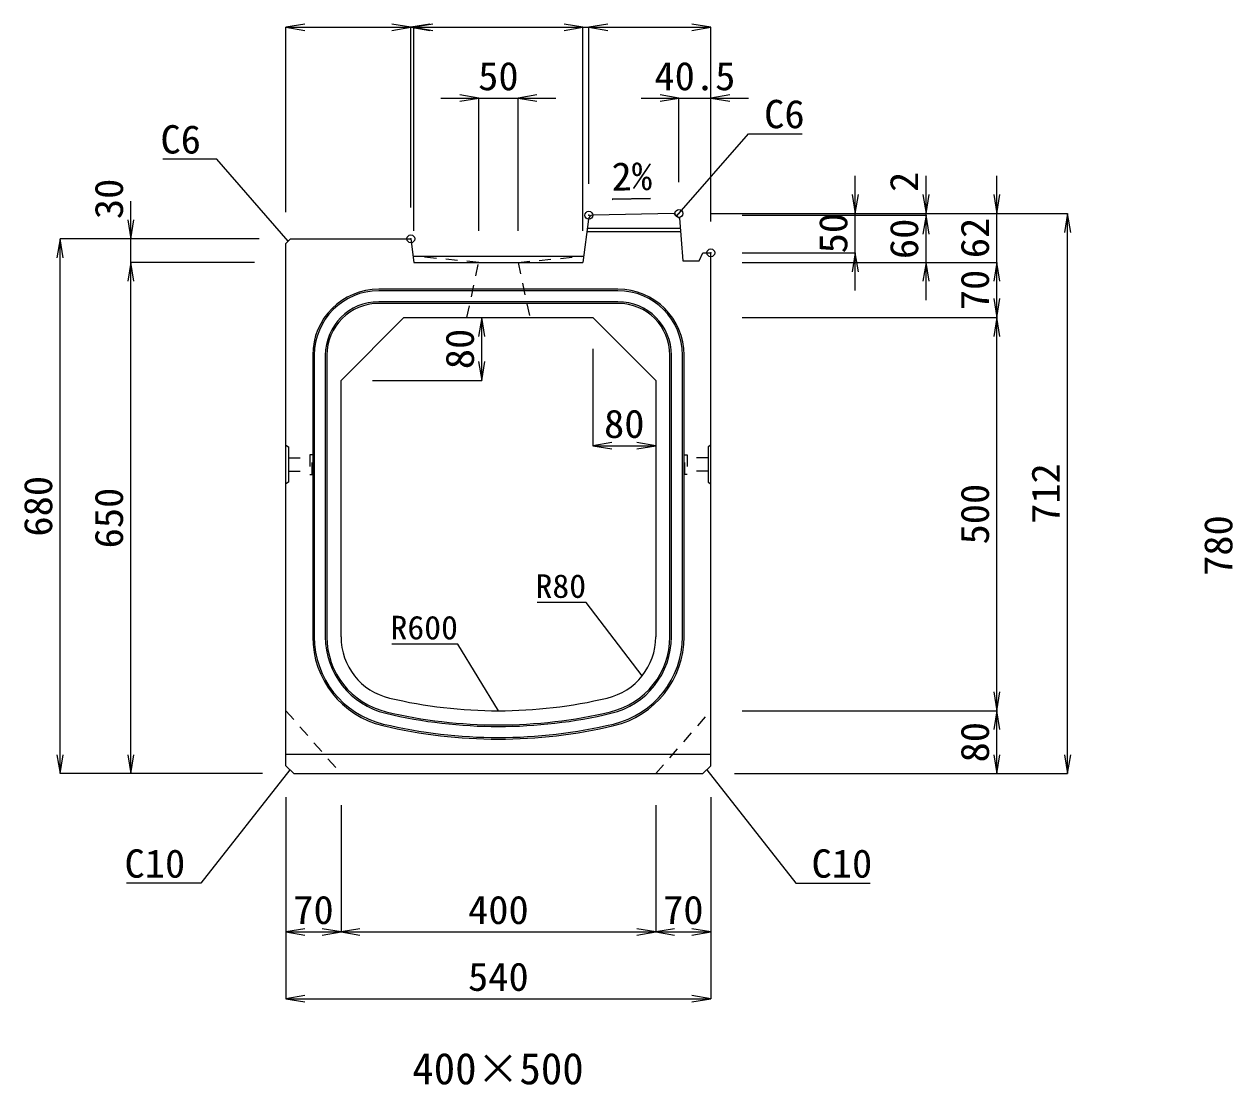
# Model space of a CAD drawing. Units: millimetres at full size, sheet at 1:20. Extents: x -1267 to 18002, y -8037 to 7143.
# Drawn here: x 11332 to 12868, y 2333 to 3681 of the extents above; entities that cross this region are included whole.
import ezdxf
from ezdxf.enums import TextEntityAlignment as Align

# ---------------------------------------------------------------- set-up
doc = ezdxf.new("R2010")
doc.units = ezdxf.units.MM
doc.header["$LTSCALE"] = 20
doc.header["$PDMODE"] = 32
doc.header["$PDSIZE"] = 10
doc.linetypes.add('USER1', pattern=[1.35, 0.75, -0.6])
for name, color, linetype, lineweight in [('インサート', 3, 'USER1', 9), ('寸法線', 7, 'Continuous', 13), ('引出線', 4, 'Continuous', 13), ('排水孔', 30, 'USER1', 9), ('本体', 2, 'Continuous', 13), ('目地', 132, 'Continuous', 5)]:
    doc.layers.add(name, color=color, linetype=linetype, lineweight=lineweight)
doc.layers.add('作業エリア', color=11, linetype='Continuous')
doc.layers.add('文字', color=7, linetype='Continuous')
doc.styles.add('ＭＳ 明朝', font='')
doc.styles.get('ＭＳ 明朝').set_extended_font_data('MS Mincho')

# ---------------------------------------------------------------- blocks, each defined once
blk = doc.blocks.new('open_arrow')
at = {"color": 0, "linetype": 'Continuous', "lineweight": -2}
blk.add_lwpolyline([(7.5, 1.25), (0, 0), (7.5, -1.25)], dxfattribs=at)

msp = doc.modelspace()

# ---------------------------------------------------------------- linework, layer by layer
at = {"layer": 'インサート'}
for p, q in [((11667.64, 3129.66), (11694.64, 3129.66)), ((11667.64, 3129.66), (11667.64, 3112.66)), ((11697.64, 3133.66), (11694.64, 3133.66)), ((11694.64, 3133.66), (11694.64, 3108.66)), ((11697.64, 3108.66), (11697.64, 3133.66)), ((12171.24, 3133.66), (12174.24, 3133.66)), ((12171.24, 3108.66), (12171.24, 3133.66)), ((12174.24, 3133.66), (12174.24, 3108.66)), ((12201.24, 3129.66), (12174.24, 3129.66)), ((12201.24, 3129.66), (12201.24, 3112.66)), ((11667.64, 3112.66), (11694.64, 3112.66)), ((11694.64, 3108.66), (11697.64, 3108.66)), ((12174.24, 3108.66), (12171.24, 3108.66)), ((12201.24, 3112.66), (12174.24, 3112.66))]:
    msp.add_line(p, q, dxfattribs=at)
at = {"layer": '作業エリア'}
for p in [(12049.44, 3438.16), (12163.94, 3440.38), (11823.19, 3408.16), (12204.44, 3390.38)]:
    msp.add_point(p, dxfattribs=at)
at = {"layer": '寸法線'}
for p, q in [((11664.44, 3677.12), (11871.19, 3677.12)), ((11664.44, 3442.16), (11664.44, 3677.12)), ((11775.19, 3677.12), (11874.94, 3677.12)), ((11823.19, 3448.16), (11823.19, 3677.12)), ((11823.19, 3448.16), (11823.19, 3677.12)), ((11826.94, 3418.16), (11826.94, 3677.12)), ((11826.94, 3677.12), (12041.94, 3677.12)), ((11826.94, 3418.16), (11826.94, 3677.12)), ((11993.94, 3677.12), (12097.44, 3677.12)), ((12041.94, 3418.16), (12041.94, 3677.12)), ((12041.94, 3418.16), (12041.94, 3677.12)), ((12049.44, 3478.16), (12049.44, 3677.12)), ((12049.44, 3677.12), (12204.44, 3677.12)), ((12049.44, 3478.16), (12049.44, 3677.12)), ((12204.44, 3430.38), (12204.44, 3677.12)), ((11861.44, 3587.12), (12007.44, 3587.12)), ((11909.44, 3418.16), (11909.44, 3587.12)), ((11959.44, 3418.16), (11959.44, 3587.12)), ((12115.94, 3587.12), (12252.44, 3587.12)), ((12163.94, 3480.38), (12163.94, 3587.12)), ((12204.44, 3430.38), (12204.44, 3587.12)), ((12387.95, 3342.38), (12387.95, 3488.38)), ((12477.95, 3390.16), (12477.95, 3488.38)), ((12567.95, 3330.16), (12567.95, 3488.38)), ((11467.31, 3330.16), (11467.31, 3456.16)), ((12203.94, 3440.38), (12387.95, 3440.38)), ((12244.44, 3440.38), (12567.95, 3440.38)), ((12244.44, 3440.38), (12477.95, 3440.38)), ((12244.44, 3440.38), (12657.95, 3440.38)), ((12244.44, 3438.16), (12477.95, 3438.16)), ((12244.44, 3438.16), (12477.95, 3438.16)), ((12477.95, 3330.16), (12477.95, 3438.16)), ((12657.95, 2728.16), (12657.95, 3440.38)), ((11377.31, 2728.16), (11377.31, 3408.16)), ((11630.44, 3408.16), (11377.31, 3408.16)), ((11630.44, 3408.16), (11467.31, 3408.16)), ((12244.44, 3390.38), (12387.95, 3390.38)), ((11467.31, 2728.16), (11467.31, 3378.16)), ((11624.44, 3378.16), (11467.31, 3378.16)), ((11624.44, 3378.16), (11467.31, 3378.16)), ((12244.44, 3378.16), (12567.95, 3378.16)), ((12244.44, 3378.16), (12567.95, 3378.16)), ((12244.44, 3378.16), (12477.95, 3378.16)), ((12567.95, 3308.16), (12567.95, 3378.16)), ((11913.29, 3228.16), (11913.29, 3308.16)), ((12244.44, 3308.16), (12567.95, 3308.16)), ((12244.44, 3308.16), (12567.95, 3308.16)), ((12567.95, 2808.16), (12567.95, 3308.16)), ((12054.44, 3268.16), (12054.44, 3145.08)), ((11774.44, 3228.16), (11913.29, 3228.16)), ((12054.44, 3145.08), (12134.44, 3145.08)), ((12244.44, 2808.16), (12567.95, 2808.16)), ((12244.44, 2808.16), (12567.95, 2808.16)), ((12567.95, 2728.16), (12567.95, 2808.16)), ((11634.44, 2728.16), (11377.31, 2728.16)), ((11634.44, 2728.16), (11467.31, 2728.16)), ((12234.44, 2728.16), (12567.95, 2728.16)), ((12234.44, 2728.16), (12657.95, 2728.16)), ((11664.44, 2698.16), (11664.44, 2527.01)), ((11664.44, 2698.16), (11664.44, 2442.01)), ((12204.44, 2698.16), (12204.44, 2527.01)), ((12204.44, 2698.16), (12204.44, 2442.01)), ((11734.44, 2688.16), (11734.44, 2527.01)), ((11734.44, 2688.16), (11734.44, 2527.01)), ((12134.44, 2688.16), (12134.44, 2527.01)), ((12134.44, 2688.16), (12134.44, 2527.01)), ((11664.44, 2527.01), (11734.44, 2527.01)), ((11734.44, 2527.01), (12134.44, 2527.01)), ((12134.44, 2527.01), (12204.44, 2527.01)), ((11664.44, 2442.01), (12204.44, 2442.01))]:
    msp.add_line(p, q, dxfattribs=at)
at = {"layer": '引出線'}
for points in [[(12161.19, 3437.33), (12252.22, 3541.65), (12320.56, 3541.65)], [(11667.44, 3405.16), (11576.41, 3509.48), (11508.06, 3509.48)], [(12078.92, 3458.44), (12127.63, 3459.41), (12078.88, 3458.44)], [(12117.2, 2852.59), (12045.94, 2945.69), (11983.71, 2945.69)], [(11934.44, 2808.16), (11883.07, 2892.91), (11798.9, 2892.91)], [(11669.44, 2733.16), (11556.46, 2588.73), (11461.79, 2588.73)], [(12199.44, 2733.16), (12312.42, 2588.73), (12407.09, 2588.73)]]:
    msp.add_lwpolyline(points, dxfattribs=at)
at = {"layer": '排水孔'}
for p, q in [((11909.44, 3378.16), (11825.94, 3386.16)), ((11959.44, 3378.16), (12042.94, 3386.16)), ((11894.44, 3308.16), (11909.44, 3378.16)), ((11959.44, 3378.16), (11974.44, 3308.16))]:
    msp.add_line(p, q, dxfattribs=at)
at = {"layer": '本体', "lineweight": 20}
for p, q in [((12048.79, 3433.01), (12041.94, 3378.16)), ((11823.19, 3408.16), (11826.94, 3378.16))]:
    msp.add_line(p, q, dxfattribs=at)
at = {"layer": '本体'}
for p, q in [((12157.94, 3440.26), (12054.63, 3438.26)), ((12157.94, 3440.26), (12164.44, 3434.4)), ((12164.44, 3434.4), (12168.94, 3380.38)), ((11664.44, 3402.16), (11670.44, 3408.16)), ((11664.44, 2738.16), (11664.44, 3402.16)), ((11670.44, 3408.16), (11823.19, 3408.16)), ((12168.94, 3380.38), (12189.44, 3380.38)), ((12189.44, 3380.38), (12194.44, 3390.38)), ((12194.44, 3390.38), (12204.44, 3390.38)), ((12204.44, 2738.16), (12204.44, 3390.38)), ((11826.94, 3378.16), (12041.94, 3378.16)), ((11734.44, 3228.16), (11814.44, 3308.16)), ((11814.44, 3308.16), (12054.44, 3308.16)), ((12054.44, 3308.16), (12134.44, 3228.16)), ((11734.44, 2902.2), (11734.44, 3228.16)), ((12134.44, 3228.16), (12134.44, 2902.2)), ((11674.44, 2728.16), (11664.44, 2738.16)), ((12194.44, 2728.16), (12204.44, 2738.16)), ((11674.44, 2728.16), (12194.44, 2728.16))]:
    msp.add_line(p, q, dxfattribs=at)
at = {"layer": '本体', "lineweight": 9}
for p, q in [((11825.94, 3386.16), (12042.94, 3386.16)), ((11664.44, 3145.66), (11667.64, 3143.66)), ((11667.64, 3143.66), (11667.64, 3098.66)), ((12204.44, 3145.66), (12201.24, 3143.66)), ((12201.24, 3143.66), (12201.24, 3098.66)), ((11667.64, 3098.66), (11664.44, 3096.66)), ((12201.24, 3098.66), (12204.44, 3096.66)), ((11664.44, 2753.16), (12204.44, 2753.16))]:
    msp.add_line(p, q, dxfattribs=at)
at = {"layer": '本体', "linetype": 'USER1', "lineweight": 9}
for p, q in [((11664.44, 2808.16), (11734.44, 2728.16)), ((12134.44, 2728.16), (12204.44, 2808.16))]:
    msp.add_line(p, q, dxfattribs=at)
at = {"layer": '本体'}
for centre, radius, start, end in [((12054.75, 3432.27), 6, 91.10881, 172.87498), ((11814.44, 2902.2), 80, 180, 256.65764), ((12054.44, 2902.2), 80, 283.34236, 0), ((11934.44, 3408.16), 600, 256.65764, 283.34236)]:
    msp.add_arc(centre, radius, start, end, dxfattribs=at)
at = {"layer": '目地'}
for p, q in [((12165.87, 3417.16), (12046.81, 3417.16)), ((12165.54, 3421.16), (12047.31, 3421.16)), ((12086.44, 3344.16), (11782.44, 3344.16)), ((12086.44, 3342.16), (11782.44, 3342.16)), ((12086.44, 3328.16), (11782.44, 3328.16)), ((12086.44, 3326.16), (11782.44, 3326.16)), ((11698.44, 3260.16), (11698.44, 2902.2)), ((11700.44, 3260.16), (11700.44, 2902.2)), ((11714.44, 3260.16), (11714.44, 2902.2)), ((11716.44, 3260.16), (11716.44, 2902.2)), ((12152.44, 2902.2), (12152.44, 3260.16)), ((12154.44, 2902.2), (12154.44, 3260.16)), ((12168.44, 2902.2), (12168.44, 3260.16)), ((12170.44, 2902.2), (12170.44, 3260.16))]:
    msp.add_line(p, q, dxfattribs=at)
for centre, radius, start, end in [((11782.44, 3260.16), 84, 90, 180), ((11782.44, 3260.16), 82, 90, 180), ((12086.44, 3260.16), 84, 0, 90), ((12086.44, 3260.16), 82, 0, 90), ((11782.44, 3260.16), 68, 90, 180), ((11782.44, 3260.16), 66, 90, 180), ((12086.44, 3260.16), 68, 0, 90), ((12086.44, 3260.16), 66, 0, 90), ((11814.44, 2902.2), 116, 180, 256.65764), ((11814.44, 2902.2), 114, 180, 256.65764), ((11814.44, 2902.2), 100, 180, 256.65764), ((11814.44, 2902.2), 98, 180, 256.65764), ((12054.44, 2902.2), 98, 283.34236, 0), ((12054.44, 2902.2), 100, 283.34236, 0), ((12054.44, 2902.2), 114, 283.34236, 0), ((12054.44, 2902.2), 116, 283.34236, 0), ((11934.44, 3408.16), 620, 256.65764, 283.34236), ((11934.44, 3408.16), 618, 256.65764, 283.34236), ((11934.44, 3408.16), 636, 256.65764, 283.34236), ((11934.44, 3408.16), 634, 256.65764, 283.34236)]:
    msp.add_arc(centre, radius, start, end, dxfattribs=at)

# ---------------------------------------------------------------- block references
at = {"layer": '寸法線', "xscale": 3.2, "yscale": 3.2}
for p in [(11664.44, 3677.12), (11823.19, 3677.12), (11826.94, 3677.12), (11826.94, 3677.12), (12049.44, 3677.12), (12049.44, 3677.12), (11959.44, 3587.12), (12204.44, 3587.12), (12054.44, 3145.08), (11664.44, 2527.01), (11734.44, 2527.01), (12134.44, 2527.01), (11664.44, 2442.01)]:
    msp.add_blockref('open_arrow', p, dxfattribs=at)
for p, rotation in [((11823.19, 3677.12), 180), ((12041.94, 3677.12), 180), ((12041.94, 3677.12), 180), ((12204.44, 3677.12), 180), ((11909.44, 3587.12), 180), ((12163.94, 3587.12), 180), ((12387.95, 3440.38), 90), ((12477.95, 3440.38), 90), ((12567.95, 3440.38), 90), ((11467.31, 3408.16), 90), ((12477.95, 3438.16), 270), ((12477.95, 3438.16), 270), ((12657.95, 3440.38), 270), ((11377.31, 3408.16), 270), ((12387.95, 3390.38), 270), ((11467.31, 3378.16), 270), ((11467.31, 3378.16), 270), ((12477.95, 3378.16), 270), ((12567.95, 3378.16), 270), ((12567.95, 3378.16), 270), ((12567.95, 3308.16), 90), ((11913.29, 3308.16), 270), ((12567.95, 3308.16), 270), ((11913.29, 3228.16), 90), ((12134.44, 3145.08), 180), ((12567.95, 2808.16), 90), ((12567.95, 2808.16), 270), ((11377.31, 2728.16), 90), ((11467.31, 2728.16), 90), ((12567.95, 2728.16), 90), ((12657.95, 2728.16), 90), ((11734.44, 2527.01), 180), ((12134.44, 2527.01), 180), ((12204.44, 2527.01), 180), ((12204.44, 2442.01), 180)]:
    msp.add_blockref('open_arrow', p, dxfattribs=dict(at, rotation=rotation))
at = {"layer": '引出線'}
for p, xscale, yscale, rotation in [((12078.92, 3458.44), 0.16, 0.16, 1.1), ((12161.19, 3437.33), 0.16, 0.16, 48.9), ((11667.44, 3405.16), 0.16, 0.16, 131.1), ((12117.2, 2852.59), 0.133, 0.133, 127.4), ((11934.44, 2808.16), 0.133, 0.133, 121.2), ((11669.44, 2733.16), 0.16, 0.16, 232), ((12199.44, 2733.16), 0.16, 0.16, 308)]:
    msp.add_blockref('open_arrow', p, dxfattribs=dict(at, xscale=xscale, yscale=yscale, rotation=rotation))

# ---------------------------------------------------------------- texts
at = {"layer": '寸法線', "style": 'ＭＳ 明朝', "width": 1.05}
for s, p in [('50', (11934.44, 3615.12)), ('40.5', (12184.19, 3615.12)), ('80', (12094.44, 3173.08)), ('70', (11699.44, 2555.01)), ('400', (11934.44, 2555.01)), ('70', (12169.44, 2555.01)), ('540', (11934.44, 2470.01))]:
    msp.add_text(s, height=36.03, dxfattribs=at).set_placement(p, align=Align.MIDDLE_CENTER)
for s, p in [('2', (12449.95, 3480.64)), ('30', (11439.31, 3458.96)), ('50', (12359.95, 3415.38)), ('60', (12449.95, 3408.16)), ('62', (12539.95, 3409.27)), ('70', (12539.95, 3343.16)), ('80', (11885.29, 3268.16)), ('712', (12629.95, 3084.27)), ('680', (11349.31, 3068.16)), ('650', (11439.31, 3053.16)), ('500', (12539.95, 3058.16)), ('780', (12849.31, 3018.16)), ('80', (12539.95, 2768.16))]:
    msp.add_text(s, height=36.03, rotation=90, dxfattribs=at).set_placement(p, align=Align.MIDDLE_CENTER)
at = {"layer": '引出線', "style": 'ＭＳ 明朝', "width": 1.05}
for s, p in [('C6', (12272.22, 3584.85)), ('C10', (12332.42, 2631.93))]:
    msp.add_text(s, height=36.03, dxfattribs=at).set_placement(p, align=Align.TOP_LEFT)
for s, height, p in [('C6', 36.03, (11556.41, 3552.68)), ('R80', 30.02, (12045.94, 2981.69)), ('R600', 30.02, (11883.07, 2928.91)), ('C10', 36.03, (11536.46, 2631.93))]:
    msp.add_text(s, height=height, dxfattribs=at).set_placement(p, align=Align.TOP_RIGHT)
msp.add_text('2%', height=36.03, rotation=1.146, dxfattribs=at).set_placement((12077.94, 3505.33), align=Align.TOP_LEFT)
at = {"layer": '文字', "style": 'ＭＳ 明朝'}
msp.add_text('400×500', height=40.03, dxfattribs=at).set_placement((11933.96, 2353.19), align=Align.MIDDLE_CENTER)

doc.saveas('drawing.dxf')
